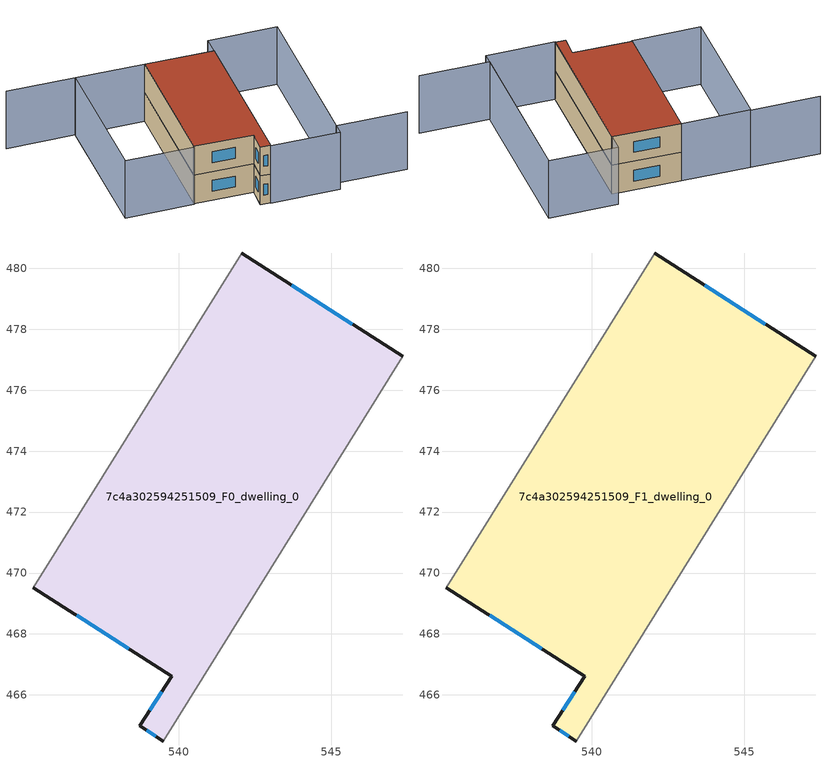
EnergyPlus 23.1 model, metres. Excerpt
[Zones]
7c4a302594251509_F0_dwelling_0
 floor ground (EU_floor_Construction): 547.35,477.12 539.49,464.49 538.72,464.99 539.77,466.6 535.23,469.52 542.07,480.5 z0
 wall outside (EU_wall_Construction): 535.23,469.52 539.77,466.6 538.72,464.99 539.49,464.49 / 547.35,477.12 542.07,480.5 z0:3
 wall adiabatic (EU_wall_Construction): 539.49,464.49 547.35,477.12 / 542.07,480.5 535.23,469.52 z0:3
 window (EU_Window_Construction): 538.96,464.83 539.25,464.64 / 539.44,466.1 539.05,465.49 / 536.65,468.61 538.36,467.51 / 545.7,478.17 543.71,479.45 z0.93:2.07
7c4a302594251509_F1_dwelling_0
 floor to 7c4a302594251509_F0_dwelling_0 (EU_floor_Construction): 547.35,477.12 539.49,464.49 538.72,464.99 539.77,466.6 535.23,469.52 542.07,480.5 z3
 wall outside (EU_wall_Construction): 535.23,469.52 539.77,466.6 538.72,464.99 539.49,464.49 / 547.35,477.12 542.07,480.5 z3:6
 wall adiabatic (EU_wall_Construction): 539.49,464.49 547.35,477.12 / 542.07,480.5 535.23,469.52 z3:6
 window (EU_Window_Construction): 538.96,464.83 539.25,464.64 / 539.44,466.1 539.05,465.49 / 536.65,468.61 538.36,467.51 / 545.7,478.17 543.71,479.45 z3.93:5.07
 roof outside (EU_roof_Construction): 539.49,464.49 547.35,477.12 542.07,480.5 535.23,469.52 539.77,466.6 538.72,464.99 z6
shading: 550.73,458.57 545.3,461.95 / 545.3,461.95 553.52,475.17 / 531.44,487.17 536.77,483.86 / 536.77,483.86 529.85,472.74 / 539.46,464.43 548.21,478.5 / 548.21,478.5 553.53,475.18 / 553.53,475.18 544.78,461.12 / 544.78,461.12 539.46,464.43 / 529.84,472.72 536.75,483.82 / 536.75,483.82 542.07,480.51 / 542.07,480.51 535.17,469.41 / 535.17,469.41 529.84,472.72 z0:6
[Building]
EU S2 Campaign: North Axis=0; Terrain=City; Solar Distribution=FullExterior
[Site:Location]
Montreal-Trudeau.Intl.AP: Latitude=45.4667; Longitude=-73.75; Time Zone=-5; Elevation=36
[SizingPeriod:WeatherFileDays]
AnnualSizingPeriod: Begin Month=1; Begin Day of Month=1; End Month=12; End Day of Month=31; Day of Week for Start Day=Monday; Use Weather File Daylight Saving Period=No; Use Weather File Rain and Snow Indicators=No
[MATERIAL]
EU_InternalMass_Material: Roughness=MediumRough; Thickness=0.1; Conductivity=1; Density=1800; Specific Heat=900; Thermal Absorptance=0.9; Solar Absorptance=0.7; Visible Absorptance=0.7
[MATERIAL:NOMASS] Roughness=MediumRough; Thermal Absorptance=0.9; Solar Absorptance=0.7; Visible Absorptance=0.7
Name | Thermal Resistance
EU_wall_NoMass; EU_floor_NoMass | 1.51479
EU_roof_NoMass | 2.84114
[WINDOWMATERIAL:SIMPLEGLAZINGSYSTEM]
EU_Window_SimpleGlazing: UFactor=3.53504; Solar Heat Gain Coefficient=0.8; Visible Transmittance=0.8
[CONSTRUCTION]
EU_wall_Construction: EU_wall_NoMass
EU_roof_Construction: EU_roof_NoMass
EU_floor_Construction: EU_floor_NoMass
EU_Window_Construction: EU_Window_SimpleGlazing
EU_InternalMass_Construction: EU_InternalMass_Material
[ZONE] Type=1; Multiplier=1; Ceiling Height=autocalculate; Floor Area=autocalculate; Part of Total Floor Area=Yes
Name | Volume
7c4a302594251509_F0_dwelling_0 | 248.651
7c4a302594251509_F1_dwelling_0 | 248.65
[INTERNALMASS] Construction=EU_InternalMass_Construction; Surface Area=82.8837
Name | Zone or ZoneList
7c4a302594251509_F0_dwelling_0_EU_InternalMass | 7c4a302594251509_F0_dwelling_0
7c4a302594251509_F1_dwelling_0_EU_InternalMass | 7c4a302594251509_F1_dwelling_0
[OTHEREQUIPMENT] Fuel Type=Electricity; Design Level Calculation Method=Watts/Area; Power per Zone Floor Area=1; Fraction Latent=0; Fraction Radiant=0; Fraction Lost=0; Carbon Dioxide Generation Rate=0; EndUse Subcategory=EU_Step8_InternalGains
Name | Zone or ZoneList or Space or SpaceList | Schedule
EU_Step8_InternalGain_7c4a302594251509_F0_dwelling_0_f000 | 7c4a302594251509_F0_dwelling_0 | EU_Step8_GainSchedule_7c4a302594251509_F0_dwelling_0_f000
EU_Step8_InternalGain_7c4a302594251509_F1_dwelling_0_f000 | 7c4a302594251509_F1_dwelling_0 | EU_Step8_GainSchedule_7c4a302594251509_F1_dwelling_0_f000
[ZONEVENTILATION:DESIGNFLOWRATE] Schedule=EU_AlwaysOn; Design Flow Rate Calculation Method=AirChanges/Hour; Air Changes per Hour=0.775154; Ventilation Type=Natural; Fan Pressure Rise=0; Fan Total Efficiency=1; Constant Term Coefficient=1; Temperature Term Coefficient=0; Velocity Term Coefficient=0; Velocity Squared Term Coefficient=0; Minimum Indoor Temperature=-100; Maximum Indoor Temperature=100; Delta Temperature=-100; Minimum Outdoor Temperature=-100; Maximum Outdoor Temperature=100; Maximum Wind Speed=40
Name | Zone or ZoneList or Space or SpaceList
EU_ConstantAir_7c4a302594251509_F0_dwelling_0 | 7c4a302594251509_F0_dwelling_0
EU_ConstantAir_7c4a302594251509_F1_dwelling_0 | 7c4a302594251509_F1_dwelling_0
[HVACTEMPLATE:THERMOSTAT] Constant Heating Setpoint=20; Constant Cooling Setpoint=50
EU_HeatOnly_7c4a302594251509_F0_dwelling_0; EU_HeatOnly_7c4a302594251509_F1_dwelling_0
[HVACTEMPLATE:ZONE:IDEALLOADSAIRSYSTEM] System Availability Schedule=EU_AlwaysOn; Maximum Heating Supply Air Temperature=50; Minimum Cooling Supply Air Temperature=13; Maximum Heating Supply Air Humidity Ratio=0.0156; Minimum Cooling Supply Air Humidity Ratio=0.0077; Heating Limit=NoLimit; Cooling Limit=NoLimit; Heating Availability Schedule=EU_AlwaysOn; Cooling Availability Schedule=EU_CoolingOff; Dehumidification Control Type=ConstantSensibleHeatRatio; Cooling Sensible Heat Ratio=0.7; Dehumidification Setpoint=60; Humidification Control Type=None; Humidification Setpoint=30; Outdoor Air Method=None; Outdoor Air Flow Rate per Person=0.00944; Outdoor Air Flow Rate per Zone Floor Area=0; Outdoor Air Flow Rate per Zone=0; Demand Controlled Ventilation Type=None; Outdoor Air Economizer Type=NoEconomizer; Heat Recovery Type=None; Sensible Heat Recovery Effectiveness=0.7; Latent Heat Recovery Effectiveness=0.65
Name | Template Thermostat
7c4a302594251509_F0_dwelling_0 | EU_HeatOnly_7c4a302594251509_F0_dwelling_0
7c4a302594251509_F1_dwelling_0 | EU_HeatOnly_7c4a302594251509_F1_dwelling_0
[SIZING:ZONE] Zone Cooling Design Supply Air Temperature Input Method=SupplyAirTemperature; Zone Cooling Design Supply Air Temperature=13; Zone Heating Design Supply Air Temperature Input Method=SupplyAirTemperature; Zone Heating Design Supply Air Temperature=50; Zone Cooling Design Supply Air Humidity Ratio=0.008; Zone Heating Design Supply Air Humidity Ratio=0.008; Cooling Design Air Flow Method=DesignDay; Cooling Design Air Flow Rate=0; Cooling Minimum Air Flow per Zone Floor Area=0.000762; Cooling Minimum Air Flow=0; Cooling Minimum Air Flow Fraction=0.2; Heating Design Air Flow Method=DesignDay; Heating Design Air Flow Rate=0; Heating Maximum Air Flow per Zone Floor Area=0.002032; Heating Maximum Air Flow=0.141576; Heating Maximum Air Flow Fraction=0.3; Account for Dedicated Outdoor Air System=No; Dedicated Outdoor Air System Control Strategy=NeutralSupplyAir; Dedicated Outdoor Air Low Setpoint Temperature for Design=autosize; Dedicated Outdoor Air High Setpoint Temperature for Design=autosize; Zone Load Sizing Method=Sensible Load Only No Latent Load; Zone Latent Cooling Design Supply Air Humidity Ratio Input Method=HumidityRatioDifference; Zone Cooling Design Supply Air Humidity Ratio Difference=0.005; Zone Latent Heating Design Supply Air Humidity Ratio Input Method=HumidityRatioDifference; Zone Humidification Design Supply Air Humidity Ratio Difference=0.005
7c4a302594251509_F0_dwelling_0; 7c4a302594251509_F1_dwelling_0
[SCHEDULE:CONSTANT]
Name | Hourly Value
EU_AlwaysOn | 1
EU_CoolingOff | 0
[SCHEDULE:FILE] Column Number=1; Rows to Skip at Top=0; Number of Hours of Data=8760; Column Separator=Comma; Interpolate to Timestep=No; Minutes per Item=60; Adjust Schedule for Daylight Savings=Yes
Name | File
EU_Step8_GainSchedule_7c4a302594251509_F0_dwelling_0_f000 | ../../schedules/7c4a302594251509/7c4a302594251509_F0_dwelling_0_f000_gain.csv
EU_Step8_GainSchedule_7c4a302594251509_F1_dwelling_0_f000 | ../../schedules/7c4a302594251509/7c4a302594251509_F1_dwelling_0_f000_gain.csv
